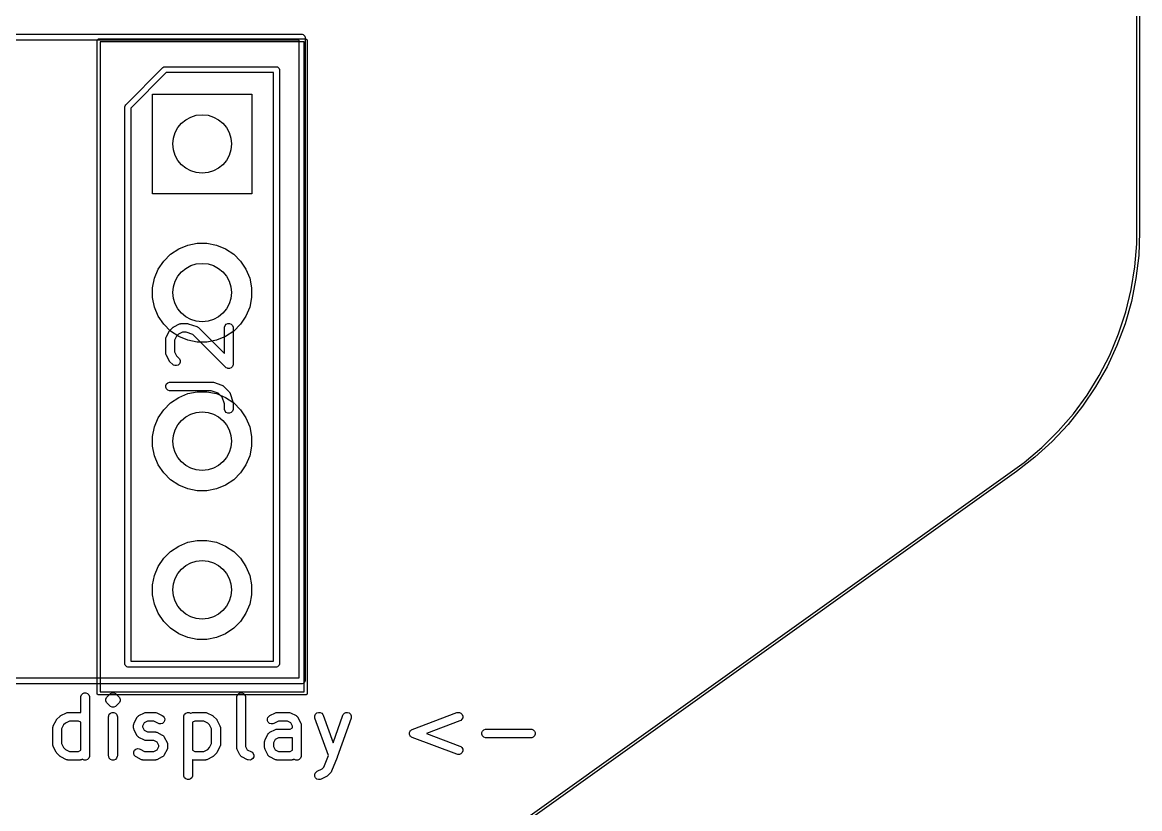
# Model space of a CAD drawing. Header units: millimetres. Extents: x 67 to 156, y -133 to -24.
# Drawn here: x 136.93 to 156.03, y -72.28 to -58.84 of the extents above; entities that cross this region are included whole.
import ezdxf

# ---------------------------------------------------------------- set-up
doc = ezdxf.new("R2010")
doc.units = ezdxf.units.MM
for name, color, linetype, true_color in [('B.Mask', 4, 'CONTINUOUS', 0x02ffee), ('Edge.Cuts', 254, 'CONTINUOUS', 0xd0d2cd), ('F.Courtyard', 6, 'CONTINUOUS', 0xff26e2), ('F.Fab', 9, 'CONTINUOUS', 0xafafaf), ('User.1', 9, 'CONTINUOUS', 0xc2c2c2)]:
    doc.layers.add(name, color=color, linetype=linetype, true_color=true_color)

msp = doc.modelspace()

# ---------------------------------------------------------------- linework, layer by layer
at = {"layer": 'B.Mask', "linetype": 'CONTINUOUS'}
for p, q in [((139.15, -61.77), (139.15, -60.07)), ((139.15, -60.07), (140.85, -60.07)), ((140.85, -60.07), (140.85, -61.77)), ((140.85, -61.77), (139.15, -61.77)), ((139.753258, -62.646601), (139.916685, -62.614093)), ((139.916685, -62.614093), (140.083315, -62.614093)), ((140.083315, -62.614093), (140.246742, -62.646601)), ((139.342941, -62.920766), (139.460766, -62.802941)), ((139.460766, -62.802941), (139.599313, -62.710367)), ((139.599313, -62.710367), (139.753258, -62.646601)), ((140.246742, -62.646601), (140.400687, -62.710367)), ((140.400687, -62.710367), (140.539234, -62.802941)), ((140.539234, -62.802941), (140.657059, -62.920766)), ((139.250367, -63.059313), (139.342941, -62.920766)), ((140.657059, -62.920766), (140.749633, -63.059313)), ((139.154093, -63.376685), (139.186601, -63.213258)), ((139.186601, -63.213258), (139.250367, -63.059313)), ((140.749633, -63.059313), (140.813399, -63.213258)), ((140.813399, -63.213258), (140.845907, -63.376685)), ((139.154093, -63.543315), (139.154093, -63.376685)), ((140.845907, -63.376685), (140.845907, -63.543315)), ((139.186601, -63.706742), (139.154093, -63.543315)), ((140.845907, -63.543315), (140.813399, -63.706742)), ((139.250367, -63.860687), (139.186601, -63.706742)), ((140.813399, -63.706742), (140.749633, -63.860687)), ((139.342941, -63.999234), (139.250367, -63.860687)), ((140.749633, -63.860687), (140.657059, -63.999234)), ((139.460766, -64.117059), (139.342941, -63.999234)), ((139.599313, -64.209633), (139.460766, -64.117059)), ((140.539234, -64.117059), (140.400687, -64.209633)), ((140.657059, -63.999234), (140.539234, -64.117059)), ((139.753258, -64.273399), (139.599313, -64.209633)), ((139.916685, -64.305907), (139.753258, -64.273399)), ((140.083315, -64.305907), (139.916685, -64.305907)), ((140.246742, -64.273399), (140.083315, -64.305907)), ((140.400687, -64.209633), (140.246742, -64.273399)), ((139.460766, -65.342941), (139.599313, -65.250367)), ((139.599313, -65.250367), (139.753258, -65.186601)), ((139.753258, -65.186601), (139.916685, -65.154093)), ((139.916685, -65.154093), (140.083315, -65.154093)), ((140.083315, -65.154093), (140.246742, -65.186601)), ((140.246742, -65.186601), (140.400687, -65.250367)), ((140.400687, -65.250367), (140.539234, -65.342941)), ((139.250367, -65.599313), (139.342941, -65.460766)), ((139.342941, -65.460766), (139.460766, -65.342941)), ((140.539234, -65.342941), (140.657059, -65.460766)), ((140.657059, -65.460766), (140.749633, -65.599313)), ((139.186601, -65.753258), (139.250367, -65.599313)), ((140.749633, -65.599313), (140.813399, -65.753258)), ((139.154093, -65.916685), (139.186601, -65.753258)), ((140.813399, -65.753258), (140.845907, -65.916685)), ((139.154093, -66.083315), (139.154093, -65.916685)), ((140.845907, -65.916685), (140.845907, -66.083315)), ((139.186601, -66.246742), (139.154093, -66.083315)), ((139.250367, -66.400687), (139.186601, -66.246742)), ((140.813399, -66.246742), (140.749633, -66.400687)), ((140.845907, -66.083315), (140.813399, -66.246742)), ((139.342941, -66.539234), (139.250367, -66.400687)), ((140.749633, -66.400687), (140.657059, -66.539234)), ((139.460766, -66.657059), (139.342941, -66.539234)), ((140.657059, -66.539234), (140.539234, -66.657059)), ((139.599313, -66.749633), (139.460766, -66.657059)), ((139.753258, -66.813399), (139.599313, -66.749633)), ((139.916685, -66.845907), (139.753258, -66.813399)), ((140.246742, -66.813399), (140.083315, -66.845907)), ((140.400687, -66.749633), (140.246742, -66.813399)), ((140.539234, -66.657059), (140.400687, -66.749633)), ((140.083315, -66.845907), (139.916685, -66.845907)), ((139.460766, -67.882941), (139.599313, -67.790367)), ((139.599313, -67.790367), (139.753258, -67.726601)), ((139.753258, -67.726601), (139.916685, -67.694093)), ((139.916685, -67.694093), (140.083315, -67.694093)), ((140.083315, -67.694093), (140.246742, -67.726601)), ((140.246742, -67.726601), (140.400687, -67.790367)), ((140.400687, -67.790367), (140.539234, -67.882941)), ((139.342941, -68.000766), (139.460766, -67.882941)), ((140.539234, -67.882941), (140.657059, -68.000766)), ((139.186601, -68.293258), (139.250367, -68.139313)), ((139.250367, -68.139313), (139.342941, -68.000766)), ((140.657059, -68.000766), (140.749633, -68.139313)), ((140.749633, -68.139313), (140.813399, -68.293258)), ((139.154093, -68.456685), (139.186601, -68.293258)), ((140.813399, -68.293258), (140.845907, -68.456685)), ((139.154093, -68.623315), (139.154093, -68.456685)), ((140.845907, -68.456685), (140.845907, -68.623315)), ((139.186601, -68.786742), (139.154093, -68.623315)), ((140.845907, -68.623315), (140.813399, -68.786742)), ((139.250367, -68.940687), (139.186601, -68.786742)), ((139.342941, -69.079234), (139.250367, -68.940687)), ((140.749633, -68.940687), (140.657059, -69.079234)), ((140.813399, -68.786742), (140.749633, -68.940687)), ((139.460766, -69.197059), (139.342941, -69.079234)), ((140.657059, -69.079234), (140.539234, -69.197059)), ((139.599313, -69.289633), (139.460766, -69.197059)), ((139.753258, -69.353399), (139.599313, -69.289633)), ((140.400687, -69.289633), (140.246742, -69.353399)), ((140.539234, -69.197059), (140.400687, -69.289633)), ((139.916685, -69.385907), (139.753258, -69.353399)), ((140.083315, -69.385907), (139.916685, -69.385907)), ((140.246742, -69.353399), (140.083315, -69.385907))]:
    msp.add_line(p, q, dxfattribs=at)
at = {"layer": 'B.Mask'}
for centre in [(140, -60.92), (140, -60.92), (140, -63.46), (140, -63.46), (140, -66), (140, -66), (140, -68.54), (140, -68.54)]:
    msp.add_circle(centre, 0.5, dxfattribs=at)
at = {"layer": 'Edge.Cuts', "linetype": 'CONTINUOUS'}
for p, q in [((155.975, -62.426911), (155.975, -29)), ((156.025, -29), (156.025, -62.426911)), ((155.975031, -62.624056), (155.975, -62.426911)), ((156.025, -62.426911), (156.009242, -62.824536)), ((155.943829, -63.017108), (155.975031, -62.624056)), ((156.009242, -62.824536), (155.96207, -63.219667)), ((155.881624, -63.40646), (155.943829, -63.017108)), ((155.96207, -63.219667), (155.883779, -63.609827)), ((155.788805, -63.789668), (155.881624, -63.40646)), ((155.883779, -63.609827), (155.774861, -63.992568)), ((155.665954, -64.16433), (155.788805, -63.789668)), ((155.513842, -64.528097), (155.665954, -64.16433)), ((155.774861, -63.992568), (155.635999, -64.365491)), ((155.333423, -64.878686), (155.513842, -64.528097)), ((155.635999, -64.365491), (155.468063, -64.726256)), ((155.468063, -64.726256), (155.272107, -65.072601)), ((155.125827, -65.2139), (155.333423, -64.878686)), ((155.272107, -65.072601), (155.049359, -65.402355)), ((154.892358, -65.531635), (155.125827, -65.2139)), ((155.049359, -65.402355), (154.801217, -65.713449)), ((154.634478, -65.829901), (154.892358, -65.531635)), ((154.353806, -66.106825), (154.634478, -65.829901)), ((154.801217, -65.713449), (154.529237, -66.003932)), ((154.529237, -66.003932), (154.235124, -66.271984)), ((154.052101, -66.360672), (154.353806, -66.106825)), ((153.89166, -66.475235), (154.052101, -66.360672)), ((154.235124, -66.271984), (153.920722, -66.515921)), ((137.079278, -78.484079), (153.89166, -66.475235)), ((153.920722, -66.515921), (137.10834, -78.524765))]:
    msp.add_line(p, q, dxfattribs=at)
at = {"layer": 'Edge.Cuts'}
for centre in [(140, -60.92), (140, -60.92), (140, -63.46), (140, -63.46), (140, -66), (140, -66), (140, -68.54), (140, -68.54)]:
    msp.add_circle(centre, 0.5, dxfattribs=at)
at = {"layer": 'F.Courtyard', "linetype": 'CONTINUOUS'}
for p, q in [((138.205, -59.15), (138.206903, -59.140433)), ((138.205, -70.31), (138.205, -59.15)), ((138.206903, -59.140433), (138.220433, -59.126903)), ((138.220433, -59.126903), (138.23, -59.125)), ((138.23, -59.125), (141.77, -59.125)), ((138.255, -59.175), (138.255, -70.285)), ((141.745, -59.175), (138.255, -59.175)), ((141.745, -70.285), (141.745, -59.175)), ((141.77, -59.125), (141.779567, -59.126903)), ((141.779567, -59.126903), (141.793097, -59.140433)), ((141.793097, -59.140433), (141.795, -59.15)), ((141.795, -59.15), (141.795, -70.31)), ((138.206903, -70.319567), (138.205, -70.31)), ((138.220433, -70.333097), (138.206903, -70.319567)), ((138.23, -70.335), (138.220433, -70.333097)), ((141.77, -70.335), (138.23, -70.335)), ((138.255, -70.285), (141.745, -70.285)), ((141.779567, -70.333097), (141.77, -70.335)), ((141.793097, -70.319567), (141.779567, -70.333097)), ((141.795, -70.31), (141.793097, -70.319567))]:
    msp.add_line(p, q, dxfattribs=at)
at = {"layer": 'F.Courtyard'}
for centre in [(140, -60.92), (140, -60.92), (140, -63.46), (140, -63.46), (140, -66), (140, -66), (140, -68.54), (140, -68.54)]:
    msp.add_circle(centre, 0.5, dxfattribs=at)
at = {"layer": 'F.Fab', "linetype": 'CONTINUOUS'}
for p, q in [((138.694645, -60.249645), (139.329645, -59.614644)), ((139.385711, -59.7), (138.78, -60.30571)), ((139.329645, -59.614644), (139.345866, -59.603806)), ((139.345866, -59.603806), (139.365, -59.6)), ((139.365, -59.6), (141.27, -59.6)), ((141.22, -59.7), (139.385711, -59.7)), ((141.22, -69.76), (141.22, -59.7)), ((141.27, -59.6), (141.289134, -59.603806)), ((141.289134, -59.603806), (141.316194, -59.630866)), ((141.316194, -59.630866), (141.32, -59.65)), ((141.32, -59.65), (141.32, -69.81)), ((138.68, -60.285), (138.683806, -60.265866)), ((138.68, -69.81), (138.68, -60.285)), ((138.683806, -60.265866), (138.694645, -60.249645)), ((138.78, -60.30571), (138.78, -69.76)), ((139.387737, -64.220268), (139.435356, -64.12503)), ((139.435356, -64.12503), (139.43932, -64.11873)), ((139.43932, -64.11873), (139.440078, -64.116903)), ((139.440078, -64.116903), (139.441766, -64.114846)), ((139.441766, -64.114846), (139.443188, -64.112587)), ((139.443188, -64.112587), (139.444686, -64.111287)), ((139.444686, -64.111287), (139.449405, -64.105538)), ((139.449405, -64.105538), (139.497024, -64.057919)), ((139.497024, -64.057919), (139.502773, -64.0532)), ((139.502773, -64.0532), (139.504073, -64.051702)), ((139.504073, -64.051702), (139.506332, -64.05028)), ((139.506332, -64.05028), (139.508389, -64.048592)), ((139.508389, -64.048592), (139.510216, -64.047834)), ((139.510216, -64.047834), (139.516516, -64.04387)), ((139.516516, -64.04387), (139.611754, -63.996251)), ((139.663, -64.138333), (139.594484, -64.172591)), ((139.611754, -63.996251), (139.625485, -63.990996)), ((139.625485, -63.990996), (139.628174, -63.990804)), ((139.628174, -63.990804), (139.630663, -63.989774)), ((139.630663, -63.989774), (139.645295, -63.988333)), ((139.645295, -63.988333), (139.740533, -63.988333)), ((139.728363, -64.138333), (139.663, -64.138333)), ((139.842876, -64.176504), (139.728363, -64.138333)), ((139.740533, -63.988333), (139.747938, -63.989062)), ((139.747938, -63.989062), (139.749913, -63.988922)), ((139.749913, -63.988922), (139.75251, -63.989512)), ((139.75251, -63.989512), (139.755165, -63.989774)), ((139.755165, -63.989774), (139.756996, -63.990532)), ((139.756996, -63.990532), (139.76425, -63.992182)), ((139.76425, -63.992182), (139.907107, -64.039801)), ((139.907107, -64.039801), (139.920532, -64.045795)), ((139.920532, -64.045795), (139.922567, -64.04756)), ((139.922567, -64.04756), (139.925058, -64.048592)), ((139.925058, -64.048592), (139.936423, -64.057919)), ((139.936423, -64.057919), (140.379819, -64.501314)), ((140.379819, -64.063333), (140.38126, -64.048701)), ((140.379819, -64.501314), (140.379819, -64.063333)), ((140.38126, -64.048701), (140.392459, -64.021665)), ((140.392459, -64.021665), (140.413151, -64.000973)), ((140.413151, -64.000973), (140.440187, -63.989774)), ((140.440187, -63.989774), (140.469451, -63.989774)), ((140.469451, -63.989774), (140.496487, -64.000973)), ((140.496487, -64.000973), (140.517179, -64.021665)), ((140.517179, -64.021665), (140.528378, -64.048701)), ((140.528378, -64.048701), (140.529819, -64.063333)), ((140.529819, -64.063333), (140.529819, -64.68238)), ((139.379819, -64.253809), (139.38126, -64.239177)), ((139.379819, -64.491904), (139.379819, -64.253809)), ((139.38126, -64.239177), (139.382291, -64.236687)), ((139.382291, -64.236687), (139.382482, -64.234)), ((139.382482, -64.234), (139.387737, -64.220268)), ((139.564077, -64.202998), (139.529819, -64.271514)), ((139.529819, -64.271514), (139.529819, -64.474199)), ((139.594484, -64.172591), (139.564077, -64.202998)), ((140.401786, -64.735413), (139.842876, -64.176504)), ((139.38126, -64.506536), (139.379819, -64.491904)), ((139.382291, -64.509025), (139.38126, -64.506536)), ((139.382482, -64.511713), (139.382291, -64.509025)), ((139.387737, -64.525445), (139.382482, -64.511713)), ((139.435356, -64.620683), (139.387737, -64.525445)), ((139.529819, -64.474199), (139.564077, -64.542715)), ((139.564077, -64.542715), (139.60309, -64.581728)), ((139.43932, -64.626982), (139.435356, -64.620683)), ((139.440078, -64.62881), (139.43932, -64.626982)), ((139.441766, -64.630866), (139.440078, -64.62881)), ((139.443188, -64.633126), (139.441766, -64.630866)), ((139.444686, -64.634425), (139.443188, -64.633126)), ((139.449405, -64.640175), (139.444686, -64.634425)), ((139.497024, -64.687794), (139.449405, -64.640175)), ((139.508389, -64.697121), (139.497024, -64.687794)), ((139.535425, -64.70832), (139.508389, -64.697121)), ((139.564688, -64.70832), (139.535425, -64.70832)), ((139.591724, -64.697121), (139.564688, -64.70832)), ((139.612417, -64.676428), (139.591724, -64.697121)), ((139.60309, -64.581728), (139.612417, -64.593093)), ((139.612417, -64.593093), (139.623616, -64.620129)), ((139.623616, -64.649392), (139.612417, -64.676428)), ((139.623616, -64.620129), (139.623616, -64.649392)), ((140.413151, -64.744741), (140.401786, -64.735413)), ((140.51718, -64.724048), (140.496487, -64.74474)), ((140.525098, -64.70493), (140.51718, -64.724048)), ((140.528378, -64.697012), (140.525098, -64.70493)), ((140.529819, -64.68238), (140.528378, -64.697012)), ((140.432268, -64.752659), (140.413151, -64.744741)), ((140.440187, -64.755939), (140.432268, -64.752659)), ((140.440188, -64.755939), (140.440187, -64.755939)), ((140.469451, -64.755939), (140.440188, -64.755939)), ((140.496487, -64.74474), (140.469451, -64.755939)), ((139.38126, -65.048701), (139.392459, -65.021665)), ((139.38126, -65.077965), (139.38126, -65.048701)), ((139.392459, -65.105001), (139.38126, -65.077965)), ((139.392459, -65.021665), (139.413151, -65.000973)), ((139.413151, -65.125693), (139.392459, -65.105001)), ((139.413151, -65.000973), (139.440187, -64.989774)), ((139.440187, -64.989774), (139.454819, -64.988333)), ((139.454819, -64.988333), (140.169104, -64.988333)), ((140.169104, -64.988333), (140.176509, -64.989062)), ((140.176509, -64.989062), (140.178484, -64.988922)), ((140.178484, -64.988922), (140.181081, -64.989512)), ((140.181081, -64.989512), (140.183736, -64.989774)), ((140.183736, -64.989774), (140.185567, -64.990532)), ((140.185567, -64.990532), (140.192821, -64.992182)), ((140.192821, -64.992182), (140.335678, -65.039801)), ((140.335678, -65.039801), (140.349103, -65.045795)), ((140.349103, -65.045795), (140.351137, -65.047559)), ((140.351137, -65.047559), (140.353628, -65.048591)), ((140.353628, -65.048591), (140.364994, -65.057919)), ((140.364994, -65.057919), (140.460233, -65.153157)), ((139.440187, -65.136892), (139.413151, -65.125693)), ((139.454819, -65.138333), (139.440187, -65.136892)), ((140.156934, -65.138333), (139.454819, -65.138333)), ((140.271447, -65.176504), (140.156934, -65.138333)), ((140.341648, -65.246704), (140.271447, -65.176504)), ((140.379819, -65.361217), (140.341648, -65.246704)), ((140.460233, -65.153157), (140.469561, -65.164522)), ((140.469561, -65.164522), (140.470592, -65.167012)), ((140.470592, -65.167012), (140.472357, -65.169047)), ((140.472357, -65.169047), (140.478351, -65.182473)), ((140.478351, -65.182473), (140.52597, -65.325329)), ((140.379819, -65.444285), (140.379819, -65.361217)), ((140.38126, -65.458917), (140.379819, -65.444285)), ((140.392459, -65.485953), (140.38126, -65.458917)), ((140.413151, -65.506645), (140.392459, -65.485953)), ((140.517179, -65.485953), (140.496487, -65.506645)), ((140.528378, -65.458917), (140.517179, -65.485953)), ((140.52597, -65.325329), (140.527619, -65.332584)), ((140.527619, -65.332584), (140.528378, -65.334415)), ((140.528378, -65.334415), (140.528639, -65.337068)), ((140.529819, -65.444285), (140.528378, -65.458917)), ((140.528639, -65.337068), (140.52923, -65.339666)), ((140.52923, -65.339666), (140.529089, -65.34164)), ((140.529089, -65.34164), (140.529819, -65.349047)), ((140.529819, -65.349047), (140.529819, -65.444285)), ((140.440187, -65.517844), (140.413151, -65.506645)), ((140.469451, -65.517844), (140.440187, -65.517844)), ((140.496487, -65.506645), (140.469451, -65.517844)), ((138.683806, -69.829134), (138.68, -69.81)), ((138.710866, -69.856194), (138.683806, -69.829134)), ((138.73, -69.86), (138.710866, -69.856194)), ((141.27, -69.86), (138.73, -69.86)), ((138.78, -69.76), (141.22, -69.76)), ((141.289134, -69.856194), (141.27, -69.86)), ((141.316194, -69.829134), (141.289134, -69.856194)), ((141.32, -69.81), (141.316194, -69.829134)), ((137.924999, -70.374819), (137.92644, -70.360187)), ((137.924999, -70.635979), (137.924999, -70.374819)), ((137.92644, -70.360187), (137.937639, -70.333151)), ((137.937639, -70.333151), (137.958331, -70.312459)), ((137.958331, -70.312459), (137.985367, -70.30126)), ((137.985367, -70.30126), (138.014631, -70.30126)), ((138.014631, -70.30126), (138.041667, -70.312459)), ((138.041667, -70.312459), (138.062359, -70.333151)), ((138.062359, -70.333151), (138.073558, -70.360187)), ((138.073558, -70.360187), (138.074999, -70.374819)), ((138.074999, -70.374819), (138.074999, -71.374819)), ((138.355012, -70.407807), (138.366211, -70.38077)), ((138.355012, -70.437069), (138.355012, -70.407807)), ((138.366211, -70.464106), (138.355012, -70.437069)), ((138.366211, -70.38077), (138.375538, -70.369405)), ((138.375538, -70.475471), (138.366211, -70.464106)), ((138.375538, -70.369405), (138.423157, -70.321786)), ((138.423157, -70.321786), (138.434522, -70.312459)), ((138.434522, -70.312459), (138.461558, -70.30126)), ((138.461558, -70.30126), (138.490821, -70.30126)), ((138.490821, -70.30126), (138.490822, -70.30126)), ((138.490822, -70.30126), (138.517858, -70.312459)), ((138.517858, -70.312459), (138.529223, -70.321786)), ((138.529223, -70.321786), (138.576842, -70.369405)), ((138.576842, -70.369405), (138.586169, -70.38077)), ((138.586169, -70.464106), (138.576842, -70.475471)), ((138.586169, -70.38077), (138.59191, -70.394629)), ((138.597368, -70.43707), (138.586169, -70.464106)), ((138.59191, -70.394629), (138.597368, -70.407807)), ((138.597368, -70.407807), (138.597368, -70.43707)), ((140.591666, -70.374819), (140.593107, -70.360187)), ((140.591666, -71.231961), (140.591666, -70.374819)), ((140.593107, -70.360187), (140.604306, -70.333151)), ((140.604306, -70.333151), (140.624998, -70.312459)), ((140.624998, -70.312459), (140.652034, -70.30126)), ((140.652034, -70.30126), (140.681298, -70.30126)), ((140.681298, -70.30126), (140.708334, -70.312459)), ((140.708334, -70.312459), (140.729026, -70.333151)), ((140.729026, -70.333151), (140.740225, -70.360187)), ((140.740225, -70.360187), (140.741666, -70.374819)), ((140.741666, -70.374819), (140.741666, -71.214256)), ((137.585506, -70.688689), (137.680744, -70.64107)), ((137.680744, -70.64107), (137.694475, -70.635815)), ((137.694475, -70.635815), (137.697164, -70.635623)), ((137.697164, -70.635623), (137.699653, -70.634593)), ((137.699653, -70.634593), (137.714285, -70.633152)), ((137.714285, -70.633152), (137.904761, -70.633152)), ((137.904761, -70.633152), (137.919393, -70.634593)), ((137.919393, -70.634593), (137.921882, -70.635624)), ((137.921882, -70.635624), (137.92457, -70.635815)), ((137.92457, -70.635815), (137.924999, -70.635979)), ((138.423157, -70.52309), (138.375538, -70.475471)), ((138.41383, -70.666484), (138.434522, -70.645792)), ((138.434522, -70.532417), (138.423157, -70.52309)), ((138.461558, -70.543616), (138.434522, -70.532417)), ((138.434522, -70.645792), (138.461558, -70.634593)), ((138.461559, -70.543616), (138.461558, -70.543616)), ((138.461558, -70.634593), (138.490822, -70.634593)), ((138.490821, -70.543616), (138.461559, -70.543616)), ((138.490822, -70.543616), (138.490821, -70.543616)), ((138.517858, -70.532417), (138.490822, -70.543616)), ((138.490822, -70.634593), (138.517858, -70.645792)), ((138.529223, -70.52309), (138.517858, -70.532417)), ((138.517858, -70.645792), (138.53855, -70.666484)), ((138.576842, -70.475471), (138.529223, -70.52309)), ((138.918839, -70.688689), (139.014077, -70.64107)), ((139.014077, -70.64107), (139.027808, -70.635815)), ((139.027808, -70.635815), (139.030497, -70.635623)), ((139.030497, -70.635623), (139.032986, -70.634593)), ((139.032986, -70.634593), (139.047618, -70.633152)), ((139.047618, -70.633152), (139.190475, -70.633152)), ((139.190475, -70.633152), (139.205107, -70.634593)), ((139.205107, -70.634593), (139.207596, -70.635624)), ((139.207596, -70.635624), (139.210284, -70.635815)), ((139.210284, -70.635815), (139.224016, -70.64107)), ((139.224016, -70.64107), (139.319254, -70.688689)), ((139.699544, -70.666484), (139.720236, -70.645792)), ((139.720236, -70.645792), (139.747272, -70.634593)), ((139.747272, -70.634593), (139.776536, -70.634593)), ((139.776536, -70.634593), (139.803572, -70.645792)), ((139.803572, -70.645792), (139.8071, -70.64932)), ((139.8071, -70.64932), (139.823601, -70.64107)), ((139.823601, -70.64107), (139.837332, -70.635815)), ((139.837332, -70.635815), (139.840021, -70.635623)), ((139.840021, -70.635623), (139.84251, -70.634593)), ((139.84251, -70.634593), (139.857142, -70.633152)), ((139.857142, -70.633152), (140.047618, -70.633152)), ((140.047618, -70.633152), (140.06225, -70.634593)), ((140.06225, -70.634593), (140.064739, -70.635624)), ((140.064739, -70.635624), (140.067427, -70.635815)), ((140.067427, -70.635815), (140.081159, -70.64107)), ((140.081159, -70.64107), (140.176397, -70.688689)), ((141.156935, -70.688689), (141.252173, -70.64107)), ((141.252173, -70.64107), (141.265904, -70.635815)), ((141.265904, -70.635815), (141.268593, -70.635623)), ((141.268593, -70.635623), (141.271082, -70.634593)), ((141.271082, -70.634593), (141.285714, -70.633152)), ((141.285714, -70.633152), (141.47619, -70.633152)), ((141.47619, -70.633152), (141.490822, -70.634593)), ((141.490822, -70.634593), (141.493311, -70.635624)), ((141.493311, -70.635624), (141.495999, -70.635815)), ((141.495999, -70.635815), (141.509731, -70.64107)), ((141.509731, -70.64107), (141.604969, -70.688689)), ((141.939786, -70.663439), (141.96148, -70.6438)), ((141.96148, -70.6438), (141.989039, -70.633957)), ((141.989039, -70.633957), (142.018267, -70.635411)), ((142.018267, -70.635411), (142.044713, -70.647938)), ((142.044713, -70.647938), (142.064352, -70.669632)), ((142.411838, -70.669632), (142.431477, -70.647938)), ((142.431477, -70.647938), (142.457923, -70.635411)), ((142.457923, -70.635411), (142.487151, -70.633957)), ((142.487151, -70.633957), (142.51471, -70.6438)), ((142.51471, -70.6438), (142.536404, -70.66344)), ((143.592714, -70.923641), (144.354619, -70.637927)), ((144.354619, -70.637927), (144.368825, -70.634139)), ((144.368825, -70.634139), (144.398072, -70.635132)), ((144.398072, -70.635132), (144.424712, -70.647241)), ((144.424712, -70.647241), (144.444691, -70.668623)), ((137.456727, -70.865087), (137.504346, -70.769849)), ((137.504346, -70.769849), (137.50831, -70.763549)), ((137.50831, -70.763549), (137.509068, -70.761722)), ((137.509068, -70.761722), (137.510756, -70.759665)), ((137.510756, -70.759665), (137.512178, -70.757406)), ((137.512178, -70.757406), (137.513676, -70.756106)), ((137.513676, -70.756106), (137.518395, -70.750357)), ((137.518395, -70.750357), (137.566014, -70.702738)), ((137.566014, -70.702738), (137.571763, -70.698019)), ((137.571763, -70.698019), (137.573063, -70.696521)), ((137.573063, -70.696521), (137.575322, -70.695099)), ((137.575322, -70.695099), (137.577379, -70.693411)), ((137.577379, -70.693411), (137.579206, -70.692653)), ((137.579206, -70.692653), (137.585506, -70.688689)), ((137.633067, -70.847817), (137.598809, -70.916333)), ((137.663474, -70.81741), (137.633067, -70.847817)), ((137.73199, -70.783152), (137.663474, -70.81741)), ((137.887056, -70.783152), (137.73199, -70.783152)), ((137.924999, -70.802123), (137.887056, -70.783152)), ((137.924999, -71.280847), (137.924999, -70.802123)), ((138.40119, -70.708152), (138.402631, -70.69352)), ((138.40119, -71.374819), (138.40119, -70.708152)), ((138.402631, -70.69352), (138.41383, -70.666484)), ((138.53855, -70.666484), (138.549749, -70.69352)), ((138.549749, -70.69352), (138.55119, -70.708152)), ((138.55119, -70.708152), (138.55119, -71.374819)), ((138.829761, -70.851009), (138.831202, -70.836377)), ((138.829761, -70.898628), (138.829761, -70.851009)), ((138.831202, -70.836377), (138.832233, -70.833887)), ((138.832233, -70.833887), (138.832424, -70.8312)), ((138.832424, -70.8312), (138.837679, -70.817468)), ((138.837679, -70.817468), (138.885298, -70.72223)), ((138.885298, -70.72223), (138.886838, -70.719782)), ((138.886838, -70.719782), (138.887223, -70.718629)), ((138.887223, -70.718629), (138.888468, -70.717192)), ((138.888468, -70.717192), (138.89313, -70.709787)), ((138.89313, -70.709787), (138.900234, -70.703625)), ((138.900234, -70.703625), (138.906396, -70.696521)), ((138.906396, -70.696521), (138.913801, -70.691859)), ((138.913801, -70.691859), (138.915238, -70.690614)), ((138.915238, -70.690614), (138.916391, -70.690229)), ((138.916391, -70.690229), (138.918839, -70.688689)), ((139.008281, -70.811672), (138.979761, -70.868714)), ((139.065323, -70.783152), (139.008281, -70.811672)), ((139.17277, -70.783152), (139.065323, -70.783152)), ((139.252172, -70.822853), (139.17277, -70.783152)), ((139.265903, -70.828108), (139.252172, -70.822853)), ((139.295093, -70.830182), (139.265903, -70.828108)), ((139.322855, -70.820928), (139.295093, -70.830182)), ((139.319254, -70.688689), (139.331697, -70.696521)), ((139.344962, -70.801755), (139.322855, -70.820928)), ((139.331697, -70.696521), (139.35087, -70.718629)), ((139.35805, -70.77558), (139.344962, -70.801755)), ((139.35087, -70.718629), (139.360124, -70.74639)), ((139.360124, -70.74639), (139.35805, -70.77558)), ((139.686904, -70.708152), (139.688345, -70.69352)), ((139.686904, -71.708152), (139.686904, -70.708152)), ((139.688345, -70.69352), (139.699544, -70.666484)), ((139.874847, -70.783152), (139.836904, -70.802123)), ((139.836904, -70.802123), (139.836904, -71.280847)), ((140.029913, -70.783152), (139.874847, -70.783152)), ((140.098429, -70.81741), (140.029913, -70.783152)), ((140.128836, -70.847817), (140.098429, -70.81741)), ((140.163094, -70.916333), (140.128836, -70.847817)), ((140.176397, -70.688689), (140.182696, -70.692653)), ((140.182696, -70.692653), (140.184524, -70.693411)), ((140.184524, -70.693411), (140.18658, -70.695099)), ((140.18658, -70.695099), (140.18884, -70.696521)), ((140.18884, -70.696521), (140.190139, -70.698019)), ((140.190139, -70.698019), (140.195889, -70.702738)), ((140.195889, -70.702738), (140.243508, -70.750357)), ((140.243508, -70.750357), (140.248226, -70.756106)), ((140.248226, -70.756106), (140.249725, -70.757406)), ((140.249725, -70.757406), (140.251146, -70.759665)), ((140.251146, -70.759665), (140.252835, -70.761722)), ((140.252835, -70.761722), (140.253592, -70.763549)), ((140.253592, -70.763549), (140.257557, -70.769849)), ((140.257557, -70.769849), (140.305176, -70.865087)), ((141.116065, -70.74639), (141.125319, -70.718629)), ((141.118139, -70.77558), (141.116065, -70.74639)), ((141.131226, -70.801755), (141.118139, -70.77558)), ((141.125319, -70.718629), (141.144492, -70.696521)), ((141.153334, -70.820928), (141.131226, -70.801755)), ((141.144492, -70.696521), (141.156935, -70.688689)), ((141.181095, -70.830182), (141.153334, -70.820928)), ((141.210285, -70.828108), (141.181095, -70.830182)), ((141.224017, -70.822853), (141.210285, -70.828108)), ((141.303419, -70.783152), (141.224017, -70.822853)), ((141.458485, -70.783152), (141.303419, -70.783152)), ((141.515526, -70.811672), (141.458485, -70.783152)), ((141.544047, -70.868714), (141.515526, -70.811672)), ((141.604969, -70.688689), (141.607416, -70.690229)), ((141.607416, -70.690229), (141.60857, -70.690614)), ((141.60857, -70.690614), (141.610006, -70.691859)), ((141.610006, -70.691859), (141.617412, -70.696521)), ((141.617412, -70.696521), (141.623573, -70.703625)), ((141.623573, -70.703625), (141.630678, -70.709787)), ((141.630678, -70.709787), (141.635339, -70.717192)), ((141.635339, -70.717192), (141.636585, -70.718629)), ((141.636585, -70.718629), (141.636969, -70.719782)), ((141.636969, -70.719782), (141.63851, -70.72223)), ((141.63851, -70.72223), (141.686129, -70.817468)), ((141.686129, -70.817468), (141.691384, -70.831199)), ((141.691384, -70.831199), (141.691575, -70.833888)), ((141.691575, -70.833888), (141.692606, -70.836377)), ((141.692606, -70.836377), (141.694047, -70.851009)), ((141.694047, -70.851009), (141.694047, -71.374819)), ((141.925805, -70.719113), (141.927259, -70.689885)), ((141.929369, -70.733377), (141.925805, -70.719113)), ((141.927259, -70.689885), (141.939786, -70.663439)), ((142.157918, -71.373316), (141.929369, -70.733377)), ((142.064352, -70.669632), (142.070631, -70.682927)), ((142.070631, -70.682927), (142.238095, -71.151826)), ((142.238095, -71.151826), (142.405559, -70.682927)), ((142.546821, -70.733377), (142.308726, -71.400044)), ((142.405559, -70.682927), (142.411838, -70.669632)), ((142.536404, -70.66344), (142.548931, -70.689886)), ((142.550385, -70.719113), (142.546821, -70.733377)), ((142.548931, -70.689886), (142.550385, -70.719113)), ((144.407287, -70.778377), (143.832648, -70.993866)), ((144.420482, -70.77189), (144.407287, -70.778377)), ((144.441864, -70.751911), (144.420482, -70.77189)), ((144.453973, -70.725271), (144.441864, -70.751911)), ((144.444691, -70.668623), (144.454966, -70.696024)), ((144.454966, -70.696024), (144.453973, -70.725271)), ((137.448809, -70.898628), (137.45025, -70.883996)), ((137.448809, -71.184342), (137.448809, -70.898628)), ((137.45025, -70.883996), (137.451281, -70.881506)), ((137.451281, -70.881506), (137.451472, -70.878819)), ((137.451472, -70.878819), (137.456727, -70.865087)), ((137.598809, -70.916333), (137.598809, -71.166637)), ((138.831202, -70.91326), (138.829761, -70.898628)), ((138.832233, -70.915749), (138.831202, -70.91326)), ((138.832424, -70.918437), (138.832233, -70.915749)), ((138.837679, -70.932169), (138.832424, -70.918437)), ((138.885298, -71.027407), (138.837679, -70.932169)), ((138.886838, -71.029854), (138.885298, -71.027407)), ((138.887223, -71.031008), (138.886838, -71.029854)), ((138.888468, -71.032444), (138.887223, -71.031008)), ((138.89313, -71.03985), (138.888468, -71.032444)), ((138.900234, -71.046011), (138.89313, -71.03985)), ((138.979761, -70.868714), (138.979761, -70.880923)), ((138.979761, -70.880923), (139.008281, -70.937964)), ((139.008281, -70.937964), (139.065323, -70.966485)), ((139.065323, -70.966485), (139.190475, -70.966485)), ((139.190475, -70.966485), (139.205107, -70.967926)), ((139.205107, -70.967926), (139.207596, -70.968957)), ((139.207596, -70.968957), (139.210284, -70.969148)), ((139.210284, -70.969148), (139.224016, -70.974403)), ((139.224016, -70.974403), (139.319254, -71.022022)), ((139.319254, -71.022022), (139.321701, -71.023562)), ((139.321701, -71.023562), (139.322855, -71.023947)), ((139.322855, -71.023947), (139.324291, -71.025192)), ((139.324291, -71.025192), (139.331697, -71.029854)), ((139.331697, -71.029854), (139.337858, -71.036958)), ((139.337858, -71.036958), (139.344963, -71.04312)), ((139.344963, -71.04312), (139.349624, -71.050525)), ((140.163094, -71.166637), (140.163094, -70.916333)), ((140.305176, -70.865087), (140.310431, -70.878818)), ((140.310431, -70.878818), (140.310622, -70.881507)), ((140.310622, -70.881507), (140.311653, -70.883996)), ((140.311653, -70.883996), (140.313094, -70.898628)), ((140.313094, -70.898628), (140.313094, -71.184342)), ((141.075775, -71.103182), (141.123394, -71.007944)), ((141.123394, -71.007944), (141.124934, -71.005496)), ((141.124934, -71.005496), (141.125319, -71.004343)), ((141.125319, -71.004343), (141.126564, -71.002906)), ((141.126564, -71.002906), (141.131226, -70.995501)), ((141.131226, -70.995501), (141.13833, -70.989339)), ((141.13833, -70.989339), (141.144492, -70.982235)), ((141.144492, -70.982235), (141.151897, -70.977573)), ((141.151897, -70.977573), (141.153334, -70.976328)), ((141.153334, -70.976328), (141.154487, -70.975943)), ((141.154487, -70.975943), (141.156935, -70.974403)), ((141.156935, -70.974403), (141.252173, -70.926784)), ((141.252173, -70.926784), (141.265904, -70.921529)), ((141.265904, -70.921529), (141.268593, -70.921337)), ((141.268593, -70.921337), (141.271082, -70.920307)), ((141.271082, -70.920307), (141.285714, -70.918866)), ((141.285714, -70.918866), (141.506104, -70.918866)), ((141.506104, -70.918866), (141.544047, -70.899894)), ((141.544047, -70.899894), (141.544047, -70.868714)), ((143.545035, -70.981738), (143.54594, -70.979323)), ((143.545446, -70.993866), (143.545035, -70.981738)), ((143.545035, -71.005994), (143.545446, -70.993866)), ((143.54594, -71.008408), (143.545035, -71.005994)), ((143.54594, -70.979323), (143.546028, -70.976747)), ((143.546028, -71.010985), (143.54594, -71.008408)), ((143.546028, -70.976747), (143.551047, -70.965703)), ((143.551045, -71.022022), (143.546028, -71.010985)), ((143.55531, -71.033395), (143.551045, -71.022022)), ((143.551047, -70.965703), (143.55531, -70.954337)), ((143.55531, -70.954337), (143.55707, -70.952452)), ((143.55707, -71.035279), (143.55531, -71.033395)), ((143.55707, -70.952452), (143.558137, -70.950107)), ((143.558137, -71.037625), (143.55707, -71.035279)), ((143.558137, -70.950107), (143.567003, -70.941821)), ((143.567003, -71.04591), (143.558137, -71.037625)), ((143.567003, -70.941821), (143.575289, -70.932955)), ((143.575289, -70.932955), (143.577634, -70.931888)), ((143.577634, -70.931888), (143.579519, -70.930128)), ((143.579519, -70.930128), (143.592714, -70.923641)), ((143.832648, -70.993866), (144.407287, -71.209355)), ((144.783584, -70.979234), (144.794783, -70.952198)), ((144.783584, -71.008498), (144.783584, -70.979234)), ((144.794783, -71.035534), (144.783584, -71.008498)), ((144.794783, -70.952198), (144.815475, -70.931506)), ((144.815475, -71.056226), (144.794783, -71.035534)), ((144.815475, -70.931506), (144.842511, -70.920307)), ((144.842511, -70.920307), (144.857143, -70.918866)), ((144.857143, -70.918866), (145.619048, -70.918866)), ((145.619048, -70.918866), (145.63368, -70.920307)), ((145.63368, -70.920307), (145.660716, -70.931506)), ((145.660716, -70.931506), (145.681408, -70.952198)), ((145.681408, -71.035534), (145.660716, -71.056226)), ((145.681408, -70.952198), (145.692607, -70.979234)), ((145.692607, -71.008498), (145.681408, -71.035534)), ((145.692607, -70.979234), (145.692607, -71.008498)), ((137.45025, -71.198974), (137.448809, -71.184342)), ((137.451281, -71.201463), (137.45025, -71.198974)), ((137.451472, -71.204151), (137.451281, -71.201463)), ((137.456727, -71.217883), (137.451472, -71.204151)), ((137.504346, -71.313121), (137.456727, -71.217883)), ((137.598809, -71.166637), (137.633067, -71.235153)), ((138.906396, -71.053116), (138.900234, -71.046011)), ((138.913801, -71.057777), (138.906396, -71.053116)), ((138.915238, -71.059023), (138.913801, -71.057777)), ((138.916391, -71.059407), (138.915238, -71.059023)), ((138.918839, -71.060948), (138.916391, -71.059407)), ((139.014077, -71.108567), (138.918839, -71.060948)), ((139.027808, -71.113822), (139.014077, -71.108567)), ((139.030497, -71.114013), (139.027808, -71.113822)), ((139.032986, -71.115044), (139.030497, -71.114013)), ((139.047618, -71.116485), (139.032986, -71.115044)), ((139.17277, -71.116485), (139.047618, -71.116485)), ((139.229811, -71.145005), (139.17277, -71.116485)), ((139.258332, -71.202047), (139.229811, -71.145005)), ((139.229811, -71.271298), (139.258332, -71.214256)), ((139.258332, -71.214256), (139.258332, -71.202047)), ((139.349624, -71.050525), (139.35087, -71.051962)), ((139.35087, -71.051962), (139.351254, -71.053115)), ((139.351254, -71.053115), (139.352795, -71.055563)), ((139.352795, -71.055563), (139.400414, -71.150801)), ((139.400414, -71.150801), (139.405669, -71.164532)), ((139.405669, -71.164532), (139.40586, -71.167221)), ((139.40586, -71.167221), (139.406891, -71.16971)), ((139.406891, -71.16971), (139.408332, -71.184342)), ((139.408332, -71.231961), (139.406891, -71.246593)), ((139.408332, -71.184342), (139.408332, -71.231961)), ((140.128835, -71.235153), (140.163094, -71.166637)), ((140.305176, -71.217883), (140.257557, -71.313121)), ((140.310431, -71.204152), (140.305176, -71.217883)), ((140.310622, -71.201462), (140.310431, -71.204152)), ((140.311653, -71.198974), (140.310622, -71.201462)), ((140.313094, -71.184342), (140.311653, -71.198974)), ((140.593107, -71.246593), (140.591666, -71.231961)), ((140.741666, -71.214256), (140.770186, -71.271298)), ((141.067857, -71.136723), (141.069298, -71.122091)), ((141.067857, -71.231961), (141.067857, -71.136723)), ((141.069298, -71.246593), (141.067857, -71.231961)), ((141.069298, -71.122091), (141.070329, -71.119601)), ((141.070329, -71.119601), (141.07052, -71.116914)), ((141.07052, -71.116914), (141.075775, -71.103182)), ((141.246377, -71.097386), (141.217857, -71.154428)), ((141.217857, -71.154428), (141.217857, -71.214256)), ((141.217857, -71.214256), (141.246377, -71.271298)), ((141.303419, -71.068866), (141.246377, -71.097386)), ((141.523809, -71.068866), (141.303419, -71.068866)), ((141.538441, -71.067425), (141.523809, -71.068866)), ((141.54093, -71.066393), (141.538441, -71.067425)), ((141.543618, -71.066203), (141.54093, -71.066393)), ((141.544047, -71.066038), (141.543618, -71.066203)), ((141.544047, -71.280847), (141.544047, -71.066038)), ((143.575289, -71.054777), (143.567003, -71.04591)), ((143.577634, -71.055843), (143.575289, -71.054777)), ((143.579519, -71.057604), (143.577634, -71.055843)), ((143.592714, -71.064091), (143.579519, -71.057604)), ((144.354619, -71.349805), (143.592714, -71.064091)), ((144.407287, -71.209355), (144.420482, -71.215842)), ((144.420482, -71.215842), (144.441864, -71.235821)), ((144.842511, -71.067425), (144.815475, -71.056226)), ((144.857143, -71.068866), (144.842511, -71.067425)), ((145.619048, -71.068866), (144.857143, -71.068866)), ((145.63368, -71.067425), (145.619048, -71.068866)), ((145.660716, -71.056226), (145.63368, -71.067425)), ((137.508309, -71.319417), (137.504346, -71.313121)), ((137.509067, -71.321247), (137.508309, -71.319417)), ((137.510756, -71.323305), (137.509067, -71.321247)), ((137.512178, -71.325564), (137.510756, -71.323305)), ((137.513676, -71.326863), (137.512178, -71.325564)), ((137.518394, -71.332612), (137.513676, -71.326863)), ((137.566013, -71.380232), (137.518394, -71.332612)), ((137.571762, -71.38495), (137.566013, -71.380232)), ((137.573063, -71.38645), (137.571762, -71.38495)), ((137.575322, -71.387872), (137.573063, -71.38645)), ((137.577379, -71.38956), (137.575322, -71.387872)), ((137.579206, -71.390317), (137.577379, -71.38956)), ((137.585506, -71.394282), (137.579206, -71.390317)), ((137.680744, -71.441901), (137.585506, -71.394282)), ((137.633067, -71.235153), (137.663474, -71.265561)), ((137.663474, -71.265561), (137.73199, -71.299819)), ((137.73199, -71.299819), (137.887056, -71.299819)), ((137.887056, -71.299819), (137.924999, -71.280847)), ((138.062359, -71.416487), (138.041667, -71.437179)), ((138.073558, -71.389451), (138.062359, -71.416487)), ((138.074999, -71.374819), (138.073558, -71.389451)), ((138.402631, -71.389451), (138.40119, -71.374819)), ((138.41383, -71.416487), (138.402631, -71.389451)), ((138.434522, -71.437179), (138.41383, -71.416487)), ((138.53855, -71.416487), (138.517858, -71.437179)), ((138.549749, -71.389451), (138.53855, -71.416487)), ((138.55119, -71.374819), (138.549749, -71.389451)), ((138.83035, -71.336581), (138.832424, -71.307391)), ((138.839604, -71.364342), (138.83035, -71.336581)), ((138.832424, -71.307391), (138.845511, -71.281216)), ((138.858777, -71.38645), (138.839604, -71.364342)), ((138.845511, -71.281216), (138.867619, -71.262043)), ((138.87122, -71.394282), (138.858777, -71.38645)), ((138.867619, -71.262043), (138.89538, -71.252789)), ((138.966458, -71.441901), (138.87122, -71.394282)), ((138.89538, -71.252789), (138.92457, -71.254863)), ((138.92457, -71.254863), (138.938302, -71.260118)), ((138.938302, -71.260118), (139.017704, -71.299819)), ((139.017704, -71.299819), (139.17277, -71.299819)), ((139.17277, -71.299819), (139.229811, -71.271298)), ((139.319254, -71.394282), (139.224016, -71.441901)), ((139.321701, -71.392741), (139.319254, -71.394282)), ((139.322855, -71.392357), (139.321701, -71.392741)), ((139.324291, -71.391111), (139.322855, -71.392357)), ((139.331697, -71.38645), (139.324291, -71.391111)), ((139.337858, -71.379345), (139.331697, -71.38645)), ((139.344963, -71.373184), (139.337858, -71.379345)), ((139.349624, -71.365778), (139.344963, -71.373184)), ((139.35087, -71.364342), (139.349624, -71.365778)), ((139.351254, -71.363188), (139.35087, -71.364342)), ((139.352795, -71.360741), (139.351254, -71.363188)), ((139.400414, -71.265502), (139.352795, -71.360741)), ((139.405669, -71.25177), (139.400414, -71.265502)), ((139.405859, -71.249082), (139.405669, -71.25177)), ((139.406891, -71.246593), (139.405859, -71.249082)), ((139.836904, -71.280847), (139.874847, -71.299819)), ((139.874847, -71.299819), (140.029913, -71.299819)), ((140.029913, -71.299819), (140.098428, -71.265561)), ((140.176397, -71.394282), (140.081159, -71.441901)), ((140.098428, -71.265561), (140.128835, -71.235153)), ((140.182696, -71.390317), (140.176397, -71.394282)), ((140.184524, -71.38956), (140.182696, -71.390317)), ((140.18658, -71.387872), (140.184524, -71.38956)), ((140.18884, -71.38645), (140.18658, -71.387872)), ((140.19014, -71.38495), (140.18884, -71.38645)), ((140.19589, -71.380232), (140.19014, -71.38495)), ((140.243508, -71.332613), (140.19589, -71.380232)), ((140.248226, -71.326863), (140.243508, -71.332613)), ((140.249725, -71.325564), (140.248226, -71.326863)), ((140.251146, -71.323305), (140.249725, -71.325564)), ((140.252836, -71.321247), (140.251146, -71.323305)), ((140.253593, -71.319417), (140.252836, -71.321247)), ((140.257557, -71.313121), (140.253593, -71.319417)), ((140.594138, -71.249082), (140.593107, -71.246593)), ((140.594329, -71.25177), (140.594138, -71.249082)), ((140.599584, -71.265502), (140.594329, -71.25177)), ((140.647203, -71.360741), (140.599584, -71.265502)), ((140.648743, -71.363187), (140.647203, -71.360741)), ((140.649128, -71.364342), (140.648743, -71.363187)), ((140.650374, -71.365779), (140.649128, -71.364342)), ((140.655035, -71.373183), (140.650374, -71.365779)), ((140.662137, -71.379342), (140.655035, -71.373183)), ((140.668301, -71.38645), (140.662137, -71.379342)), ((140.675706, -71.391111), (140.668301, -71.38645)), ((140.677143, -71.392357), (140.675706, -71.391111)), ((140.678296, -71.392741), (140.677143, -71.392357)), ((140.680744, -71.394282), (140.678296, -71.392741)), ((140.775982, -71.441901), (140.680744, -71.394282)), ((140.770186, -71.271298), (140.843064, -71.307737)), ((140.843064, -71.307737), (140.855507, -71.315569)), ((140.868772, -71.420803), (140.846665, -71.439976)), ((140.855507, -71.315569), (140.87468, -71.337677)), ((140.88186, -71.394628), (140.868772, -71.420803)), ((140.87468, -71.337677), (140.883934, -71.365438)), ((140.883934, -71.365438), (140.88186, -71.394628)), ((141.070329, -71.249082), (141.069298, -71.246593)), ((141.07052, -71.25177), (141.070329, -71.249082)), ((141.075775, -71.265502), (141.07052, -71.25177)), ((141.123394, -71.360741), (141.075775, -71.265502)), ((141.124934, -71.363187), (141.123394, -71.360741)), ((141.125319, -71.364342), (141.124934, -71.363187)), ((141.126565, -71.365779), (141.125319, -71.364342)), ((141.131226, -71.373183), (141.126565, -71.365779)), ((141.138328, -71.379342), (141.131226, -71.373183)), ((141.144492, -71.38645), (141.138328, -71.379342)), ((141.151897, -71.391111), (141.144492, -71.38645)), ((141.153334, -71.392357), (141.151897, -71.391111)), ((141.154487, -71.392741), (141.153334, -71.392357)), ((141.156935, -71.394282), (141.154487, -71.392741)), ((141.252173, -71.441901), (141.156935, -71.394282)), ((141.246377, -71.271298), (141.303419, -71.299819)), ((141.303419, -71.299819), (141.506104, -71.299819)), ((141.506104, -71.299819), (141.544047, -71.280847)), ((141.681407, -71.416487), (141.660715, -71.437179)), ((141.692606, -71.389451), (141.681407, -71.416487)), ((141.694047, -71.374819), (141.692606, -71.389451)), ((142.078938, -71.570766), (142.157918, -71.373316)), ((142.307731, -71.402673), (142.212493, -71.640768)), ((142.308123, -71.401319), (142.307731, -71.402673)), ((142.308726, -71.400044), (142.308123, -71.401319)), ((144.368825, -71.353593), (144.354619, -71.349805)), ((144.398072, -71.3526), (144.368825, -71.353593)), ((144.424712, -71.340491), (144.398072, -71.3526)), ((144.444691, -71.319109), (144.424712, -71.340491)), ((144.441864, -71.235821), (144.453973, -71.262461)), ((144.454966, -71.291708), (144.444691, -71.319109)), ((144.453973, -71.262461), (144.454966, -71.291708)), ((137.694475, -71.447156), (137.680744, -71.441901)), ((137.697164, -71.447347), (137.694475, -71.447156)), ((137.699653, -71.448378), (137.697164, -71.447347)), ((137.714285, -71.449819), (137.699653, -71.448378)), ((137.904761, -71.449819), (137.714285, -71.449819)), ((137.919393, -71.448378), (137.904761, -71.449819)), ((137.921882, -71.447346), (137.919393, -71.448378)), ((137.92457, -71.447156), (137.921882, -71.447346)), ((137.938302, -71.441901), (137.92457, -71.447156)), ((137.954802, -71.43365), (137.938302, -71.441901)), ((137.958331, -71.437179), (137.954802, -71.43365)), ((137.985367, -71.448378), (137.958331, -71.437179)), ((138.014631, -71.448378), (137.985367, -71.448378)), ((138.041667, -71.437179), (138.014631, -71.448378)), ((138.461558, -71.448378), (138.434522, -71.437179)), ((138.490822, -71.448378), (138.461558, -71.448378)), ((138.517858, -71.437179), (138.490822, -71.448378)), ((138.980189, -71.447156), (138.966458, -71.441901)), ((138.982878, -71.447347), (138.980189, -71.447156)), ((138.985367, -71.448378), (138.982878, -71.447347)), ((138.999999, -71.449819), (138.985367, -71.448378)), ((139.190475, -71.449819), (138.999999, -71.449819)), ((139.205107, -71.448378), (139.190475, -71.449819)), ((139.207596, -71.447346), (139.205107, -71.448378)), ((139.210284, -71.447156), (139.207596, -71.447346)), ((139.224016, -71.441901), (139.210284, -71.447156)), ((139.837332, -71.447156), (139.836904, -71.446992)), ((139.836904, -71.446992), (139.836904, -71.708152)), ((139.840021, -71.447347), (139.837332, -71.447156)), ((139.84251, -71.448378), (139.840021, -71.447347)), ((139.857142, -71.449819), (139.84251, -71.448378)), ((140.047618, -71.449819), (139.857142, -71.449819)), ((140.06225, -71.448378), (140.047618, -71.449819)), ((140.064739, -71.447346), (140.06225, -71.448378)), ((140.067427, -71.447156), (140.064739, -71.447346)), ((140.081159, -71.441901), (140.067427, -71.447156)), ((140.789713, -71.447156), (140.775982, -71.441901)), ((140.818903, -71.44923), (140.789713, -71.447156)), ((140.846665, -71.439976), (140.818903, -71.44923)), ((141.265904, -71.447156), (141.252173, -71.441901)), ((141.268593, -71.447347), (141.265904, -71.447156)), ((141.271082, -71.448378), (141.268593, -71.447347)), ((141.285714, -71.449819), (141.271082, -71.448378)), ((141.523809, -71.449819), (141.285714, -71.449819)), ((141.538441, -71.448378), (141.523809, -71.449819)), ((141.54093, -71.447346), (141.538441, -71.448378)), ((141.543618, -71.447156), (141.54093, -71.447346)), ((141.55735, -71.441901), (141.543618, -71.447156)), ((141.57385, -71.43365), (141.55735, -71.441901)), ((141.577379, -71.437179), (141.57385, -71.43365)), ((141.604415, -71.448378), (141.577379, -71.437179)), ((141.633679, -71.448378), (141.604415, -71.448378)), ((141.660715, -71.437179), (141.633679, -71.448378)), ((141.966459, -71.64107), (142.050811, -71.598894)), ((142.050811, -71.598894), (142.078938, -71.570766)), ((139.688345, -71.722784), (139.686904, -71.708152)), ((139.699544, -71.74982), (139.688345, -71.722784)), ((139.720236, -71.770512), (139.699544, -71.74982)), ((139.747272, -71.781711), (139.720236, -71.770512)), ((139.776536, -71.781711), (139.747272, -71.781711)), ((139.803572, -71.770512), (139.776536, -71.781711)), ((139.824264, -71.74982), (139.803572, -71.770512)), ((139.835463, -71.722784), (139.824264, -71.74982)), ((139.836904, -71.708152), (139.835463, -71.722784)), ((141.925589, -71.698771), (141.934843, -71.67101)), ((141.927663, -71.727961), (141.925589, -71.698771)), ((141.94075, -71.754136), (141.927663, -71.727961)), ((141.934843, -71.67101), (141.954016, -71.648902)), ((141.962858, -71.773309), (141.94075, -71.754136)), ((141.954016, -71.648902), (141.966459, -71.64107)), ((141.990619, -71.782563), (141.962858, -71.773309)), ((142.019809, -71.780489), (141.990619, -71.782563)), ((142.033541, -71.775234), (142.019809, -71.780489)), ((142.128779, -71.727615), (142.033541, -71.775234)), ((142.135078, -71.72365), (142.128779, -71.727615)), ((142.136906, -71.722893), (142.135078, -71.72365)), ((142.138962, -71.721204), (142.136906, -71.722893)), ((142.141222, -71.719783), (142.138962, -71.721204)), ((142.142521, -71.718284), (142.141222, -71.719783)), ((142.148271, -71.713566), (142.142521, -71.718284)), ((142.19589, -71.665947), (142.148271, -71.713566)), ((142.205217, -71.654582), (142.19589, -71.665947)), ((142.205394, -71.654153), (142.205217, -71.654582)), ((142.205721, -71.653819), (142.205394, -71.654153)), ((142.212493, -71.640768), (142.205721, -71.653819))]:
    msp.add_line(p, q, dxfattribs=at)
at = {"layer": 'F.Fab'}
for centre in [(140, -60.92), (140, -60.92), (140, -63.46), (140, -63.46), (140, -66), (140, -66), (140, -68.54), (140, -68.54)]:
    msp.add_circle(centre, 0.5, dxfattribs=at)
at = {"layer": 'User.1', "linetype": 'CONTINUOUS'}
for p, q in [((103.710594, -59.044529), (141.710594, -59.044529)), ((141.660594, -59.144529), (103.760594, -59.144529)), ((141.660594, -70.044529), (141.660594, -59.144529)), ((141.710594, -59.044529), (141.729728, -59.048335)), ((141.729728, -59.048335), (141.756788, -59.075395)), ((141.756788, -59.075395), (141.760594, -59.094529)), ((141.760594, -59.094529), (141.760594, -70.094529)), ((103.760594, -70.044529), (141.660594, -70.044529)), ((141.710594, -70.144529), (103.710594, -70.144529)), ((141.729728, -70.140723), (141.710594, -70.144529)), ((141.756788, -70.113663), (141.729728, -70.140723)), ((141.760594, -70.094529), (141.756788, -70.113663))]:
    msp.add_line(p, q, dxfattribs=at)
at = {"layer": 'User.1'}
for centre in [(140, -60.92), (140, -60.92), (140, -63.46), (140, -63.46), (140, -66), (140, -66), (140, -68.54), (140, -68.54)]:
    msp.add_circle(centre, 0.5, dxfattribs=at)

doc.saveas('drawing.dxf')
